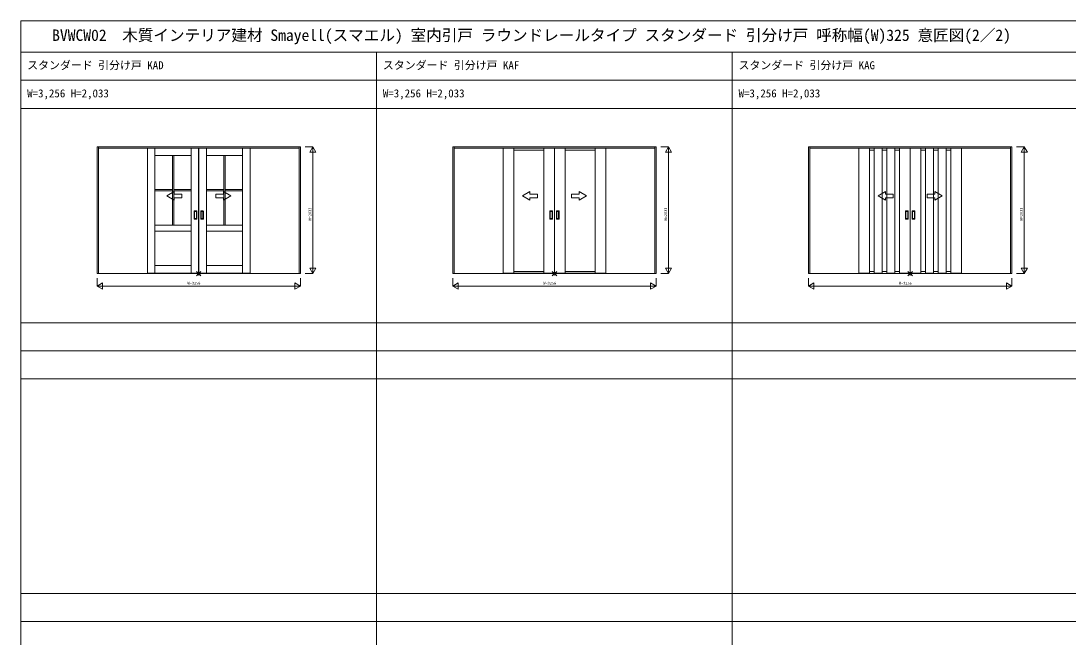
# Model space of a CAD drawing. Units: millimetres, scale not verified. Extents: x -14341 to 14341, y -10000 to 10000.
# Drawn here: x -14341 to 2440, y 130 to 10000 of the extents above; entities that cross this region are included whole.
import ezdxf
from ezdxf.enums import TextEntityAlignment as Align

# ---------------------------------------------------------------- set-up
doc = ezdxf.new("R2010")
doc.units = ezdxf.units.MM
doc.header["$LTSCALE"] = 50
doc.layers.add('0-0_0', color=7, linetype='Continuous')
for name, color, linetype, lineweight in [('0-1_YKK_F1', 7, 'Continuous', 18), ('0-2_YKK_IN', 1, 'Continuous', 18), ('0-3_YKK_A1', 4, 'Continuous', 18), ('0-4_YKK_N1', 2, 'Continuous', 18)]:
    doc.layers.add(name, color=color, linetype=linetype, lineweight=lineweight)
doc.styles.add('ＭＳ ゴシック', font='')
doc.styles.get('ＭＳ ゴシック').set_extended_font_data('MS Gothic')

msp = doc.modelspace()

# ---------------------------------------------------------------- linework, layer by layer
at = {"layer": '0-1_YKK_F1'}
for p, q in [((-14340.51, -10000), (-14340.51, 10000)), ((-14340.51, 10000), (14340.51, 10000)), ((-14340.51, 9500), (14159.49, 9500)), ((-8640.51, -10000), (-8640.51, 9500)), ((-2940.51, -10000), (-2940.51, 9500)), ((-14340.51, 9050), (14159.49, 9050)), ((-14340.51, 8600), (14159.49, 8600)), ((-14340.51, 5165), (14159.49, 5165)), ((-14340.51, 4715), (14159.49, 4715)), ((-14340.51, 4265), (14159.49, 4265)), ((-14340.51, 830), (14159.49, 830)), ((-14340.51, 380), (14159.49, 380))]:
    msp.add_line(p, q, dxfattribs=at)
at = {"layer": '0-2_YKK_IN'}
for p, q in [((-11525.86, 5917.14), (-11455.15, 5987.86)), ((-11525.86, 5987.86), (-11455.15, 5917.14)), ((-5825.86, 5917.14), (-5755.15, 5987.86)), ((-5825.86, 5987.86), (-5755.15, 5917.14)), ((-125.86, 5917.14), (-55.15, 5987.86)), ((-125.86, 5987.86), (-55.15, 5917.14))]:
    msp.add_line(p, q, dxfattribs=at)
for centre in [(-11490.51, 5952.5), (-5790.51, 5952.5), (-90.51, 5952.5)]:
    msp.add_circle(centre, 25, dxfattribs=at)
at = {"layer": '0-3_YKK_A1'}
for p, q in [((-13098.51, 7985.5), (-13098.51, 5952.5)), ((-13098.51, 7961.5), (-9882.51, 7961.5)), ((-9882.51, 5952.5), (-9882.51, 7985.5)), ((-7398.51, 7985.5), (-7398.51, 5952.5)), ((-7398.51, 7961.5), (-4182.51, 7961.5)), ((-4182.51, 5952.5), (-4182.51, 7985.5)), ((-1698.51, 7985.5), (-1698.51, 5952.5)), ((-1698.51, 7961.5), (1517.49, 7961.5)), ((-465.84, 7928.5), (-539.17, 7928.5)), ((284.83, 7928.5), (358.16, 7928.5)), ((1517.49, 5952.5), (1517.49, 7985.5)), ((-12004.51, 7195.91), (-11884.51, 7265.19)), ((-11884.51, 7225.91), (-11884.51, 7265.19)), ((-10976.5, 7195.91), (-11096.5, 7265.19)), ((-11096.5, 7225.91), (-11096.5, 7265.19)), ((-6304.51, 7195.91), (-6184.51, 7265.19)), ((-6184.51, 7225.91), (-6184.51, 7265.19)), ((-5276.5, 7195.91), (-5396.5, 7265.19)), ((-5396.5, 7225.91), (-5396.5, 7265.19)), ((-604.51, 7195.91), (-484.51, 7265.19)), ((-484.51, 7225.91), (-484.51, 7265.19)), ((423.5, 7195.91), (303.5, 7265.19)), ((303.5, 7225.91), (303.5, 7265.19)), ((-12004.51, 7195.91), (-11884.51, 7126.63)), ((-11884.51, 7126.63), (-11884.51, 7165.91)), ((-10976.5, 7195.91), (-11096.5, 7126.63)), ((-11096.5, 7126.63), (-11096.5, 7165.91)), ((-6304.51, 7195.91), (-6184.51, 7126.63)), ((-6184.51, 7126.63), (-6184.51, 7165.91)), ((-5276.5, 7195.91), (-5396.5, 7126.63)), ((-5396.5, 7126.63), (-5396.5, 7165.91)), ((-604.51, 7195.91), (-484.51, 7126.63)), ((-484.51, 7126.63), (-484.51, 7165.91)), ((423.5, 7195.91), (303.5, 7126.63)), ((303.5, 7126.63), (303.5, 7165.91)), ((-11563.51, 6826.5), (-11563.51, 6954.5)), ((-11562.51, 6955.5), (-11522.51, 6955.5)), ((-11557.51, 6944.5), (-11557.51, 6836.5)), ((-11528.51, 6945.5), (-11556.51, 6945.5)), ((-11527.51, 6836.5), (-11527.51, 6944.5)), ((-11521.51, 6826.5), (-11521.51, 6954.5)), ((-11459.51, 6826.5), (-11459.51, 6954.5)), ((-11418.51, 6955.5), (-11458.51, 6955.5)), ((-11453.51, 6836.5), (-11453.51, 6944.5)), ((-11452.51, 6945.5), (-11424.51, 6945.5)), ((-11423.51, 6944.5), (-11423.51, 6836.5)), ((-11417.51, 6826.5), (-11417.51, 6954.5)), ((-5863.51, 6826.5), (-5863.51, 6954.5)), ((-5862.51, 6955.5), (-5822.51, 6955.5)), ((-5857.51, 6944.5), (-5857.51, 6836.5)), ((-5828.51, 6945.5), (-5856.51, 6945.5)), ((-5827.51, 6836.5), (-5827.51, 6944.5)), ((-5821.51, 6826.5), (-5821.51, 6954.5)), ((-5759.51, 6826.5), (-5759.51, 6954.5)), ((-5718.51, 6955.5), (-5758.51, 6955.5)), ((-5753.51, 6836.5), (-5753.51, 6944.5)), ((-5752.51, 6945.5), (-5724.51, 6945.5)), ((-5723.51, 6944.5), (-5723.51, 6836.5)), ((-5717.51, 6826.5), (-5717.51, 6954.5)), ((-163.51, 6826.5), (-163.51, 6954.5)), ((-162.51, 6955.5), (-122.51, 6955.5)), ((-157.51, 6944.5), (-157.51, 6836.5)), ((-128.51, 6945.5), (-156.51, 6945.5)), ((-127.51, 6836.5), (-127.51, 6944.5)), ((-121.51, 6826.5), (-121.51, 6954.5)), ((-59.51, 6826.5), (-59.51, 6954.5)), ((-18.51, 6955.5), (-58.51, 6955.5)), ((-53.51, 6836.5), (-53.51, 6944.5)), ((-52.51, 6945.5), (-24.51, 6945.5)), ((-23.51, 6944.5), (-23.51, 6836.5)), ((-17.51, 6826.5), (-17.51, 6954.5)), ((-11562.51, 6825.5), (-11522.51, 6825.5)), ((-11556.51, 6835.5), (-11528.51, 6835.5)), ((-11418.51, 6825.5), (-11458.51, 6825.5)), ((-11424.51, 6835.5), (-11452.51, 6835.5)), ((-5862.51, 6825.5), (-5822.51, 6825.5)), ((-5856.51, 6835.5), (-5828.51, 6835.5)), ((-5718.51, 6825.5), (-5758.51, 6825.5)), ((-5724.51, 6835.5), (-5752.51, 6835.5)), ((-162.51, 6825.5), (-122.51, 6825.5)), ((-156.51, 6835.5), (-128.51, 6835.5)), ((-18.51, 6825.5), (-58.51, 6825.5)), ((-24.51, 6835.5), (-52.51, 6835.5)), ((-13098.51, 5952.5), (-13118.51, 5952.5)), ((-13118.51, 5952.5), (-13098.51, 5952.5)), ((-13098.51, 5956.5), (-9882.51, 5956.5)), ((-13098.51, 5952.5), (-9882.51, 5952.5)), ((-9862.51, 5952.5), (-9882.51, 5952.5)), ((-7398.51, 5952.5), (-7418.51, 5952.5)), ((-7418.51, 5952.5), (-7398.51, 5952.5)), ((-7398.51, 5956.5), (-4182.51, 5956.5)), ((-7398.51, 5952.5), (-4182.51, 5952.5)), ((-6442.51, 5987.5), (-5962.51, 5987.5)), ((-5962.51, 5960.5), (-6442.51, 5960.5)), ((-5138.51, 5987.5), (-5618.51, 5987.5)), ((-5618.51, 5960.5), (-5138.51, 5960.5)), ((-4162.51, 5952.5), (-4182.51, 5952.5)), ((-1698.51, 5952.5), (-1718.51, 5952.5)), ((-1718.51, 5952.5), (-1698.51, 5952.5)), ((-1698.51, 5956.5), (1517.49, 5956.5)), ((-1698.51, 5952.5), (1517.49, 5952.5)), ((-539.17, 5987.5), (-465.84, 5987.5)), ((358.16, 5987.5), (284.83, 5987.5)), ((1537.49, 5952.5), (1517.49, 5952.5))]:
    msp.add_line(p, q, dxfattribs=at)
for points in [[(-9882.51, 5952.5), (-9862.51, 5952.5), (-9862.51, 7985.5), (-13118.51, 7985.5), (-13118.51, 5952.5)], [(-4182.51, 5952.5), (-4162.51, 5952.5), (-4162.51, 7985.5), (-7418.51, 7985.5), (-7418.51, 5952.5)], [(1517.49, 5952.5), (1537.49, 5952.5), (1537.49, 7985.5), (-1718.51, 7985.5), (-1718.51, 5952.5)], [(-669.17, 7928.5), (-742.51, 7928.5), (-742.51, 7964.5), (-262.51, 7964.5), (-262.51, 7928.5), (-335.84, 7928.5)], [(488.16, 7928.5), (561.49, 7928.5), (561.49, 7964.5), (81.49, 7964.5), (81.49, 7928.5), (154.83, 7928.5)], [(-11912.51, 7277.5), (-12192.51, 7277.5), (-12192.51, 7297.5), (-11912.51, 7297.5)], [(-11892.51, 7297.5), (-11612.51, 7297.5), (-11612.51, 7277.5), (-11892.51, 7277.5)], [(-11884.51, 7225.91), (-11764.51, 7225.91), (-11764.51, 7165.91), (-11884.51, 7165.91)], [(-11088.51, 7297.5), (-11368.51, 7297.5), (-11368.51, 7277.5), (-11088.51, 7277.5)], [(-11096.5, 7225.91), (-11216.5, 7225.91), (-11216.5, 7165.91), (-11096.5, 7165.91)], [(-11068.51, 7277.5), (-10788.51, 7277.5), (-10788.51, 7297.5), (-11068.51, 7297.5)], [(-6184.51, 7225.91), (-6064.51, 7225.91), (-6064.51, 7165.91), (-6184.51, 7165.91)], [(-5396.5, 7225.91), (-5516.5, 7225.91), (-5516.5, 7165.91), (-5396.5, 7165.91)], [(-484.51, 7225.91), (-364.51, 7225.91), (-364.51, 7165.91), (-484.51, 7165.91)], [(303.5, 7225.91), (183.5, 7225.91), (183.5, 7165.91), (303.5, 7165.91)], [(-742.51, 5960.5), (-742.51, 5987.5), (-669.17, 5987.5)], [(-335.84, 5987.5), (-262.51, 5987.5), (-262.51, 5960.5)], [(154.83, 5987.5), (81.49, 5987.5), (81.49, 5960.5)], [(561.49, 5960.5), (561.49, 5987.5), (488.16, 5987.5)]]:
    msp.add_lwpolyline(points, dxfattribs=at)
for points in [[(-12192.51, 5960.5), (-12312.51, 5960.5), (-12312.51, 7964.5), (-12192.51, 7964.5)], [(-11612.51, 7844.5), (-12192.51, 7844.5), (-12192.51, 7964.5), (-11612.51, 7964.5)], [(-11492.51, 5960.5), (-11612.51, 5960.5), (-11612.51, 7964.5), (-11492.51, 7964.5)], [(-11488.51, 5960.5), (-11368.51, 5960.5), (-11368.51, 7964.5), (-11488.51, 7964.5)], [(-11368.51, 7844.5), (-10788.51, 7844.5), (-10788.51, 7964.5), (-11368.51, 7964.5)], [(-10788.51, 5960.5), (-10668.51, 5960.5), (-10668.51, 7964.5), (-10788.51, 7964.5)], [(-6442.51, 5960.5), (-6612.51, 5960.5), (-6612.51, 7964.5), (-6442.51, 7964.5)], [(-5962.51, 7928.5), (-6442.51, 7928.5), (-6442.51, 7964.5), (-5962.51, 7964.5)], [(-5792.51, 5960.5), (-5962.51, 5960.5), (-5962.51, 7964.5), (-5792.51, 7964.5)], [(-5788.51, 5960.5), (-5618.51, 5960.5), (-5618.51, 7964.5), (-5788.51, 7964.5)], [(-5618.51, 7928.5), (-5138.51, 7928.5), (-5138.51, 7964.5), (-5618.51, 7964.5)], [(-5138.51, 5960.5), (-4968.51, 5960.5), (-4968.51, 7964.5), (-5138.51, 7964.5)], [(-742.51, 5960.5), (-912.51, 5960.5), (-912.51, 7964.5), (-742.51, 7964.5)], [(-669.17, 5961.5), (-539.17, 5961.5), (-539.17, 7963.5), (-669.17, 7963.5)], [(-335.84, 5961.5), (-465.84, 5961.5), (-465.84, 7963.5), (-335.84, 7963.5)], [(-92.51, 5960.5), (-262.51, 5960.5), (-262.51, 7964.5), (-92.51, 7964.5)], [(-88.51, 5960.5), (81.49, 5960.5), (81.49, 7964.5), (-88.51, 7964.5)], [(154.83, 5961.5), (284.83, 5961.5), (284.83, 7963.5), (154.83, 7963.5)], [(488.16, 5961.5), (358.16, 5961.5), (358.16, 7963.5), (488.16, 7963.5)], [(561.49, 5960.5), (731.49, 5960.5), (731.49, 7964.5), (561.49, 7964.5)], [(-11892.51, 7844.5), (-11892.51, 6730.5), (-11912.51, 6730.5), (-11912.51, 7844.5)], [(-11088.51, 7844.5), (-11088.51, 6730.5), (-11068.51, 6730.5), (-11068.51, 7844.5)], [(-11612.51, 6630.5), (-12192.51, 6630.5), (-12192.51, 6730.5), (-11612.51, 6730.5)], [(-11368.51, 6630.5), (-10788.51, 6630.5), (-10788.51, 6730.5), (-11368.51, 6730.5)], [(-11612.51, 5960.5), (-12192.51, 5960.5), (-12192.51, 6080.5), (-11612.51, 6080.5)], [(-11368.51, 5960.5), (-10788.51, 5960.5), (-10788.51, 6080.5), (-11368.51, 6080.5)]]:
    msp.add_lwpolyline(points, close=True, dxfattribs=at)
for centre, start, end in [((-11562.51, 6954.5), 90, 180), ((-11556.51, 6944.5), 90, 180), ((-11528.51, 6944.5), 360, 90), ((-11522.51, 6954.5), 0, 90), ((-11458.51, 6954.5), 90, 180), ((-11452.51, 6944.5), 90, 180), ((-11424.51, 6944.5), 0, 90), ((-11418.51, 6954.5), 0, 90), ((-5862.51, 6954.5), 90, 180), ((-5856.51, 6944.5), 90, 180), ((-5828.51, 6944.5), 360, 90), ((-5822.51, 6954.5), 0, 90), ((-5758.51, 6954.5), 90, 180), ((-5752.51, 6944.5), 90, 180), ((-5724.51, 6944.5), 0, 90), ((-5718.51, 6954.5), 0, 90), ((-162.51, 6954.5), 90, 180), ((-156.51, 6944.5), 90, 180), ((-128.51, 6944.5), 360, 90), ((-122.51, 6954.5), 0, 90), ((-58.51, 6954.5), 90, 180), ((-52.51, 6944.5), 90, 180), ((-24.51, 6944.5), 0, 90), ((-18.51, 6954.5), 0, 90), ((-11562.51, 6826.5), 180, 270), ((-11556.51, 6836.5), 180, 270), ((-11528.51, 6836.5), 270, 360), ((-11522.51, 6826.5), 270, 0), ((-11458.51, 6826.5), 180, 270), ((-11452.51, 6836.5), 180, 270), ((-11424.51, 6836.5), 270, 0), ((-11418.51, 6826.5), 270, 0), ((-5862.51, 6826.5), 180, 270), ((-5856.51, 6836.5), 180, 270), ((-5828.51, 6836.5), 270, 360), ((-5822.51, 6826.5), 270, 0), ((-5758.51, 6826.5), 180, 270), ((-5752.51, 6836.5), 180, 270), ((-5724.51, 6836.5), 270, 0), ((-5718.51, 6826.5), 270, 0), ((-162.51, 6826.5), 180, 270), ((-156.51, 6836.5), 180, 270), ((-128.51, 6836.5), 270, 360), ((-122.51, 6826.5), 270, 0), ((-58.51, 6826.5), 180, 270), ((-52.51, 6836.5), 180, 270), ((-24.51, 6836.5), 270, 0), ((-18.51, 6826.5), 270, 0)]:
    msp.add_arc(centre, 1, start, end, dxfattribs=at)
at = {"layer": '0-4_YKK_N1'}
for p, q in [((-9787.51, 7985.5), (-9662.51, 7985.5)), ((-9712.51, 7898.9), (-9612.51, 7898.9)), ((-9662.51, 7985.5), (-9662.51, 5952.5)), ((-4087.51, 7985.5), (-3962.51, 7985.5)), ((-4012.51, 7898.9), (-3912.51, 7898.9)), ((-3962.51, 7985.5), (-3962.51, 5952.5)), ((1612.49, 7985.5), (1737.49, 7985.5)), ((1687.49, 7898.9), (1787.49, 7898.9)), ((1737.49, 7985.5), (1737.49, 5952.5)), ((-9862.51, 5877.5), (-9862.51, 5752.5)), ((-9787.51, 5952.5), (-9662.51, 5952.5)), ((-9712.51, 6039.1), (-9612.51, 6039.1)), ((-4162.51, 5877.5), (-4162.51, 5752.5)), ((-4087.51, 5952.5), (-3962.51, 5952.5)), ((-4012.51, 6039.1), (-3912.51, 6039.1)), ((1537.49, 5877.5), (1537.49, 5752.5)), ((1612.49, 5952.5), (1737.49, 5952.5)), ((1687.49, 6039.1), (1787.49, 6039.1)), ((-13118.51, 5752.5), (-13031.91, 5802.5)), ((-13118.51, 5752.5), (-13031.91, 5702.5)), ((-13031.91, 5802.5), (-13031.91, 5702.5)), ((-9949.11, 5802.5), (-9862.51, 5752.5)), ((-7418.51, 5752.5), (-7331.91, 5802.5)), ((-7418.51, 5752.5), (-7331.91, 5702.5)), ((-7331.91, 5802.5), (-7331.91, 5702.5)), ((-4249.11, 5802.5), (-4162.51, 5752.5)), ((-1718.51, 5752.5), (-1631.91, 5802.5)), ((-1718.51, 5752.5), (-1631.91, 5702.5)), ((-1631.91, 5802.5), (-1631.91, 5702.5)), ((1450.89, 5802.5), (1537.49, 5752.5))]:
    msp.add_line(p, q, dxfattribs=at)
for points in [[(-9712.51, 7898.9), (-9662.51, 7985.5), (-9612.51, 7898.9)], [(-4012.51, 7898.9), (-3962.51, 7985.5), (-3912.51, 7898.9)], [(1687.49, 7898.9), (1737.49, 7985.5), (1787.49, 7898.9)], [(-13118.51, 5877.5), (-13118.51, 5752.5), (-9862.51, 5752.5)], [(-9712.51, 6039.1), (-9662.51, 5952.5), (-9612.51, 6039.1)], [(-7418.51, 5877.5), (-7418.51, 5752.5), (-4162.51, 5752.5)], [(-4012.51, 6039.1), (-3962.51, 5952.5), (-3912.51, 6039.1)], [(-1718.51, 5877.5), (-1718.51, 5752.5), (1537.49, 5752.5)], [(1687.49, 6039.1), (1737.49, 5952.5), (1787.49, 6039.1)], [(-9949.11, 5802.5), (-9949.11, 5702.5), (-9862.51, 5752.5)], [(-4249.11, 5802.5), (-4249.11, 5702.5), (-4162.51, 5752.5)], [(1450.89, 5802.5), (1450.89, 5702.5), (1537.49, 5752.5)]]:
    msp.add_lwpolyline(points, dxfattribs=at)

# ---------------------------------------------------------------- texts
at = {"layer": '0-0_0', "style": 'ＭＳ ゴシック'}
for s, height, p in [('BVWCW02  木質インテリア建材 Smayell(スマエル) 室内引戸 ラウンドレールタイプ スタンダード 引分け戸 呼称幅(W)325 意匠図(2／2)', 183.3, (-13840.51, 9625)), ('スタンダード 引分け戸 KAD', 128.3, (-14240.51, 9187.5)), ('スタンダード 引分け戸 KAF', 128.3, (-8540.51, 9187.5)), ('スタンダード 引分け戸 KAG', 128.3, (-2840.51, 9187.5)), ('W=3,256 H=2,033', 128.3, (-14240.51, 8737.5)), ('W=3,256 H=2,033', 128.3, (-8540.51, 8737.5)), ('W=3,256 H=2,033', 128.3, (-2840.51, 8737.5))]:
    msp.add_text(s, height=height, dxfattribs=at).set_placement(p, align=Align.BOTTOM_LEFT)
at = {"layer": '0-4_YKK_N1', "color": 7, "style": 'ＭＳ ゴシック'}
for p in [(-9674.51, 6804), (-3974.51, 6804), (1725.49, 6804)]:
    msp.add_text('H=2033', height=43.99, rotation=90, dxfattribs=at).set_placement(p, align=Align.BOTTOM_LEFT)
for p in [(-11670.51, 5764.5), (-5970.51, 5764.5), (-270.51, 5764.5)]:
    msp.add_text('W=3256', height=43.99, dxfattribs=at).set_placement(p, align=Align.BOTTOM_LEFT)

doc.saveas('drawing.dxf')
